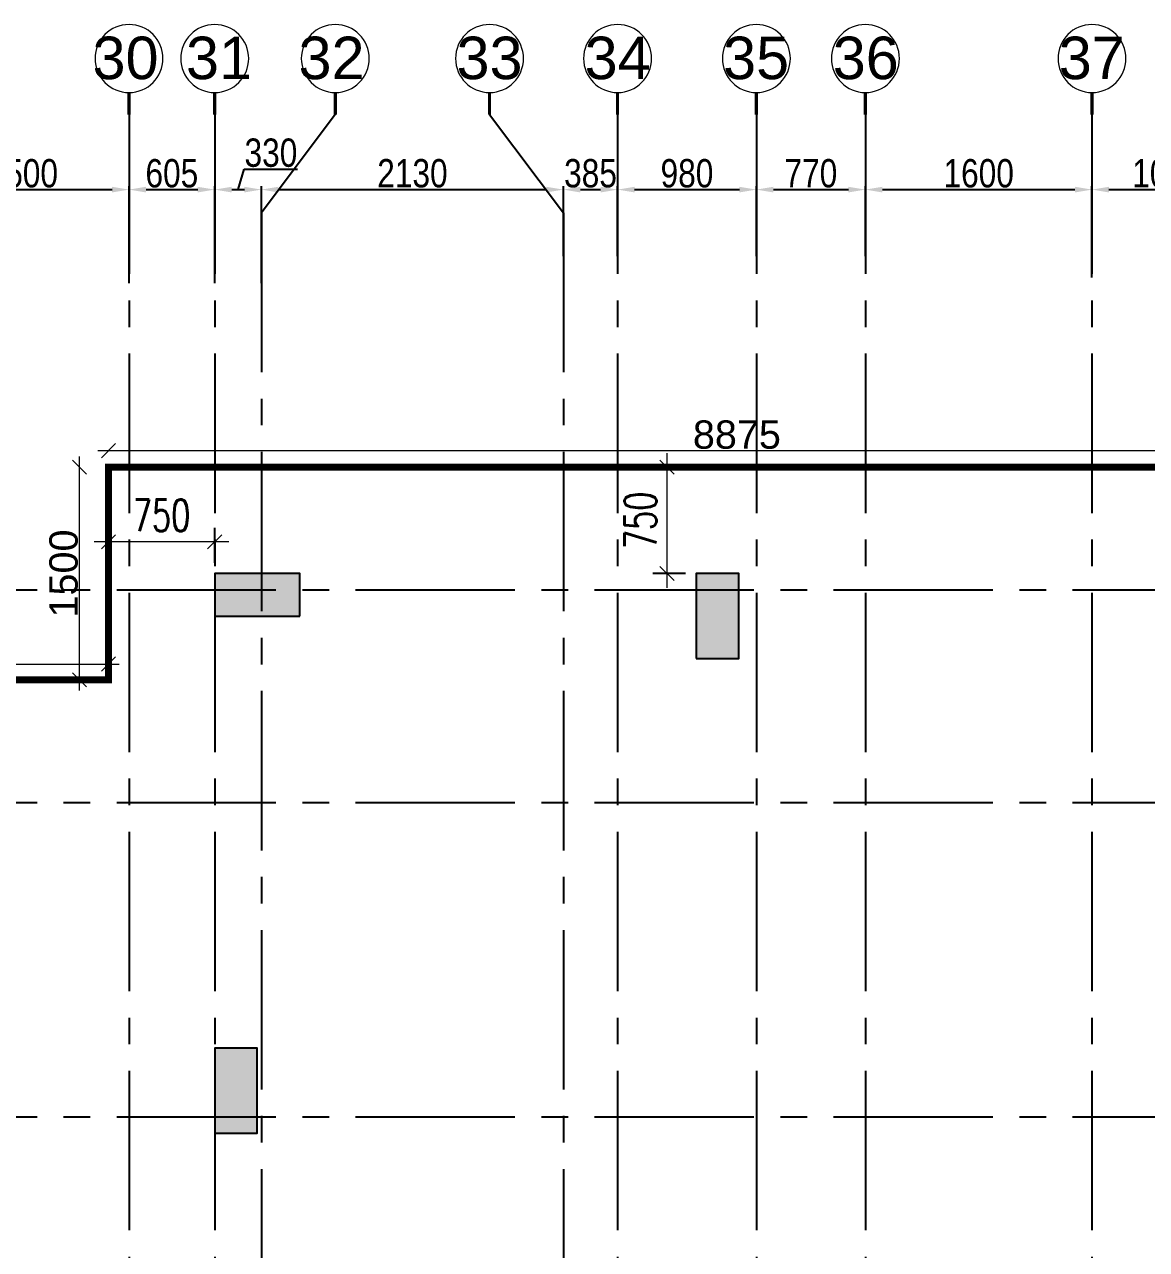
# Model space of a CAD drawing. Header units: millimetres. Extents: x 1123469 to 1883119, y -126924 to 196924.
# Drawn here: x 1422292 to 1430216, y 153393 to 162039 of the extents above; entities that cross this region are included whole.
import ezdxf
from ezdxf.enums import TextEntityAlignment as Align

# ---------------------------------------------------------------- set-up
doc = ezdxf.new("R2010")
doc.units = ezdxf.units.MM
doc.header["$LTSCALE"] = 500
doc.header["$MEASUREMENT"] = 0
doc.header["$PDMODE"] = 34
doc.linetypes.add('CONTINOUS', pattern=[0])
doc.linetypes.add('Site$0$CENTER2', pattern=[1.125, 0.75, -0.125, 0.125, -0.125])
doc.layers.get('Defpoints').update_dxf_attribs({"lineweight": 0})
for name, color, linetype in [('COL. DIM', 3, 'Continuous'), ('GLASS', 5, 'Continuous'), ('GRID', 7, 'Continuous'), ('GRID DIM', 7, 'Continuous'), ('TOWER AREA COLUMN.', 6, 'Continuous')]:
    doc.layers.add(name, color=color, linetype=linetype)
for name, color, linetype, lineweight in [('CUT OUT', 1, 'Continuous', 13), ('dim-M', 1, 'Continuous', 15), ('FOOTING', 1, 'Continuous', 15), ('GRID NO.', 7, 'Continuous', 20), ('S - SUNK', 251, 'Continuous', 0), ('TOWER COL HATCH', 253, 'Continuous', 20)]:
    doc.layers.add(name, color=color, linetype=linetype, lineweight=lineweight)
doc.styles.add('2MM', font='romans.shx', dxfattribs={"width": 0.7})
doc.styles.add('3mm', font='arial.ttf')
doc.styles.add('D50', font='arial.ttf', dxfattribs={"width": 0.8})
doc.dimstyles.new('INNER DIM', dxfattribs={"dimtxt": 200, "dimasz": 120, "dimexe": 25, "dimexo": 25, "dimgap": 12, "dimtad": 1, "dimdec": 0, "dimrnd": 5, "dimzin": 0, "dimdsep": 46, "dimtxsty": 'D50', "dimcen": 0.09, "dimdle": 25, "dimclrt": 6, "dimadec": 0, "dimazin": 0, "dimtfac": 1, "dimtdec": 0, "dimtofl": 0, "dimtmove": 1, "dimatfit": 3, "dimfxl": 75, "dimtolj": 1, "dimtzin": 0, "dimarcsym": 0})
doc.dimstyles.new('PARAMVEER', dxfattribs={"dimtxt": 200, "dimasz": 100, "dimexe": 0, "dimexo": 25, "dimgap": 10, "dimtad": 1, "dimdec": 0, "dimrnd": 5, "dimzin": 0, "dimdsep": 46, "dimtxsty": '3mm', "dimblk": 'OBLIQUE', "dimcen": 0.09, "dimdle": 75, "dimclrd": 1, "dimclre": 1, "dimclrt": 3, "dimadec": 0, "dimazin": 0, "dimtfac": 1, "dimtdec": 0, "dimtmove": 1, "dimatfit": 3, "dimfxl": 100, "dimtolj": 1, "dimtzin": 0, "dimlwd": 18, "dimlwe": 5, "dimarcsym": 0})
doc.dimstyles.new('RAJESH', dxfattribs={"dimtxt": 200, "dimasz": 180, "dimexe": 100, "dimexo": 250, "dimgap": 50, "dimtad": 2, "dimdec": 0, "dimzin": 1, "dimdsep": 46, "dimtxsty": '2MM', "dimblk": 'OBLIQUE', "dimcen": 0, "dimdle": 100, "dimclrd": 1, "dimclre": 1, "dimclrt": 3, "dimadec": 0, "dimazin": 0, "dimtfac": 1, "dimtdec": 0, "dimtix": 1, "dimtmove": 2, "dimatfit": 3, "dimfxl": 1, "dimtolj": 1, "dimlwd": -1, "dimarcsym": 0})

# ---------------------------------------------------------------- blocks, each defined once
blk = doc.blocks.new('GRID MARK')
at = {"layer": 'GRID NO.', "const_width": 50}
blk.add_lwpolyline([(0, -541), (0, -891)], dxfattribs=at)
at = {"layer": 'GRID NO.'}
blk.add_circle((0, 0), 541, dxfattribs=at)
at = {"layer": 'GRID NO.', "style": 'D50', "width": 0.8}
blk.add_attdef('Y1', text='', height=500, dxfattribs=at).set_placement((-33, -267), align=Align.CENTER)
blk = doc.blocks.new('*D35')
at = {"layer": 'Defpoints', "color": 0, "linetype": 'Continuous', "transparency": 16777216}
for p in [(1423030.6, 258393.3), (1423030.6, 257708.6), (1421530.6, 257509.7)]:
    blk.add_point(p, dxfattribs=at)
at = {"layer": 'GRID DIM', "color": 0, "linetype": 'Continuous', "lineweight": -2, "transparency": 16777216}
for p, q in [((1421530.6, 257534.7), (1421530.6, 258418.3)), ((1423030.6, 257733.6), (1423030.6, 258418.3))]:
    blk.add_line(p, q, dxfattribs=at)
at = {"layer": 'GRID DIM', "linetype": 'Continuous', "lineweight": -2, "transparency": 16777216}
blk.add_line((1421650.6, 258393.3), (1422910.6, 258393.3), dxfattribs=at)
at = {"layer": 'GRID DIM', "linetype": 'Continuous', "transparency": 16777216}
for points in [[(1421650.6, 258413.3), (1421650.6, 258373.3), (1421530.6, 258393.3)], [(1422910.6, 258413.3), (1422910.6, 258373.3), (1423030.6, 258393.3)]]:
    blk.add_solid(points, dxfattribs=at)
at = {"layer": 'GRID DIM', "linetype": 'Continuous', "transparency": 16777216, "insert": (1422280.6, 258507.4), "char_height": 200, "attachment_point": 5, "style": 'D50'}
blk.add_mtext('\\A1;1500', dxfattribs=at)
blk = doc.blocks.new('*D36')
at = {"layer": 'Defpoints', "color": 0, "linetype": 'Continuous', "transparency": 16777216}
for p in [(1423635.6, 258393.3), (1423030.6, 257708.6), (1423635.6, 257708.6)]:
    blk.add_point(p, dxfattribs=at)
at = {"layer": 'GRID DIM', "color": 0, "linetype": 'Continuous', "lineweight": -2, "transparency": 16777216}
for p, q in [((1423030.6, 257733.6), (1423030.6, 258418.3)), ((1423635.6, 257733.6), (1423635.6, 258418.3))]:
    blk.add_line(p, q, dxfattribs=at)
at = {"layer": 'GRID DIM', "linetype": 'Continuous', "lineweight": -2, "transparency": 16777216}
blk.add_line((1423150.6, 258393.3), (1423515.6, 258393.3), dxfattribs=at)
at = {"layer": 'GRID DIM', "linetype": 'Continuous', "transparency": 16777216}
for points in [[(1423150.6, 258413.3), (1423150.6, 258373.3), (1423030.6, 258393.3)], [(1423515.6, 258413.3), (1423515.6, 258373.3), (1423635.6, 258393.3)]]:
    blk.add_solid(points, dxfattribs=at)
at = {"layer": 'GRID DIM', "linetype": 'Continuous', "transparency": 16777216, "insert": (1423333.1, 258507.4), "char_height": 200, "attachment_point": 5, "style": 'D50'}
blk.add_mtext('\\A1;605', dxfattribs=at)
blk = doc.blocks.new('*D37')
at = {"layer": 'Defpoints', "color": 0, "linetype": 'Continuous', "transparency": 16777216}
for p in [(1423965.6, 258393.3), (1423635.6, 257708.6), (1423965.6, 257708.6)]:
    blk.add_point(p, dxfattribs=at)
at = {"layer": 'GRID DIM', "linetype": 'Continuous', "lineweight": -2, "transparency": 16777216}
for p, q in [((1423800.6, 258393.3), (1423844.2, 258538.5)), ((1423844.2, 258538.5), (1424221, 258538.5)), ((1423755.6, 258393.3), (1423845.6, 258393.3))]:
    blk.add_line(p, q, dxfattribs=at)
at = {"layer": 'GRID DIM', "color": 0, "linetype": 'Continuous', "lineweight": -2, "transparency": 16777216}
for p, q in [((1423635.6, 257733.6), (1423635.6, 258418.3)), ((1423965.6, 257733.6), (1423965.6, 258418.3))]:
    blk.add_line(p, q, dxfattribs=at)
at = {"layer": 'GRID DIM', "linetype": 'Continuous', "transparency": 16777216}
for points in [[(1423755.6, 258413.3), (1423755.6, 258373.3), (1423635.6, 258393.3)], [(1423845.6, 258413.3), (1423845.6, 258373.3), (1423965.6, 258393.3)]]:
    blk.add_solid(points, dxfattribs=at)
at = {"layer": 'GRID DIM', "linetype": 'Continuous', "transparency": 16777216, "insert": (1424032.6, 258652.6), "char_height": 200, "attachment_point": 5, "style": 'D50'}
blk.add_mtext('\\A1;330', dxfattribs=at)
blk = doc.blocks.new('*D38')
at = {"layer": 'Defpoints', "color": 0, "linetype": 'Continuous', "transparency": 16777216}
for p in [(1426098.1, 258393.3), (1426098.1, 257899.3), (1423965.6, 257708.6)]:
    blk.add_point(p, dxfattribs=at)
at = {"layer": 'GRID DIM', "color": 0, "linetype": 'Continuous', "lineweight": -2, "transparency": 16777216}
for p, q in [((1423965.6, 257733.6), (1423965.6, 258418.3)), ((1426098.1, 257924.3), (1426098.1, 258418.3))]:
    blk.add_line(p, q, dxfattribs=at)
at = {"layer": 'GRID DIM', "linetype": 'Continuous', "lineweight": -2, "transparency": 16777216}
blk.add_line((1424085.6, 258393.3), (1425978.1, 258393.3), dxfattribs=at)
at = {"layer": 'GRID DIM', "linetype": 'Continuous', "transparency": 16777216}
for points in [[(1424085.6, 258413.3), (1424085.6, 258373.3), (1423965.6, 258393.3)], [(1425978.1, 258413.3), (1425978.1, 258373.3), (1426098.1, 258393.3)]]:
    blk.add_solid(points, dxfattribs=at)
at = {"layer": 'GRID DIM', "linetype": 'Continuous', "transparency": 16777216, "insert": (1425031.9, 258507.5), "char_height": 200, "attachment_point": 5, "style": 'D50'}
blk.add_mtext('\\A1;2130', dxfattribs=at)
blk = doc.blocks.new('*D39')
at = {"layer": 'Defpoints', "color": 0, "linetype": 'Continuous', "transparency": 16777216}
for p in [(1426480.6, 258393.3), (1426098.1, 257899.3), (1426480.6, 257899.3)]:
    blk.add_point(p, dxfattribs=at)
at = {"layer": 'GRID DIM', "color": 0, "linetype": 'Continuous', "lineweight": -2, "transparency": 16777216}
for p, q in [((1426098.1, 257924.3), (1426098.1, 258418.3)), ((1426480.6, 257924.3), (1426480.6, 258418.3))]:
    blk.add_line(p, q, dxfattribs=at)
at = {"layer": 'GRID DIM', "linetype": 'Continuous', "lineweight": -2, "transparency": 16777216}
blk.add_line((1426218.1, 258393.3), (1426360.6, 258393.3), dxfattribs=at)
at = {"layer": 'GRID DIM', "linetype": 'Continuous', "transparency": 16777216}
for points in [[(1426218.1, 258413.3), (1426218.1, 258373.3), (1426098.1, 258393.3)], [(1426360.6, 258413.3), (1426360.6, 258373.3), (1426480.6, 258393.3)]]:
    blk.add_solid(points, dxfattribs=at)
at = {"layer": 'GRID DIM', "linetype": 'Continuous', "transparency": 16777216, "insert": (1426289.4, 258507.5), "char_height": 200, "attachment_point": 5, "style": 'D50'}
blk.add_mtext('\\A1;385', dxfattribs=at)
blk = doc.blocks.new('*D40')
at = {"layer": 'Defpoints', "color": 0, "linetype": 'Continuous', "transparency": 16777216}
for p in [(1427460.6, 258393.3), (1426480.6, 257899.3), (1427460.6, 257899.3)]:
    blk.add_point(p, dxfattribs=at)
at = {"layer": 'GRID DIM', "color": 0, "linetype": 'Continuous', "lineweight": -2, "transparency": 16777216}
for p, q in [((1426480.6, 257924.3), (1426480.6, 258418.3)), ((1427460.6, 257924.3), (1427460.6, 258418.3))]:
    blk.add_line(p, q, dxfattribs=at)
at = {"layer": 'GRID DIM', "linetype": 'Continuous', "lineweight": -2, "transparency": 16777216}
blk.add_line((1426600.6, 258393.3), (1427340.6, 258393.3), dxfattribs=at)
at = {"layer": 'GRID DIM', "linetype": 'Continuous', "transparency": 16777216}
for points in [[(1426600.6, 258413.3), (1426600.6, 258373.3), (1426480.6, 258393.3)], [(1427340.6, 258413.3), (1427340.6, 258373.3), (1427460.6, 258393.3)]]:
    blk.add_solid(points, dxfattribs=at)
at = {"layer": 'GRID DIM', "linetype": 'Continuous', "transparency": 16777216, "insert": (1426970.6, 258507.4), "char_height": 200, "attachment_point": 5, "style": 'D50'}
blk.add_mtext('\\A1;980', dxfattribs=at)
blk = doc.blocks.new('*D41')
at = {"layer": 'Defpoints', "color": 0, "linetype": 'Continuous', "transparency": 16777216}
for p in [(1428230.6, 258393.3), (1427460.6, 257899.3), (1428230.6, 257899.3)]:
    blk.add_point(p, dxfattribs=at)
at = {"layer": 'GRID DIM', "color": 0, "linetype": 'Continuous', "lineweight": -2, "transparency": 16777216}
for p, q in [((1427460.6, 257924.3), (1427460.6, 258418.3)), ((1428230.6, 257924.3), (1428230.6, 258418.3))]:
    blk.add_line(p, q, dxfattribs=at)
at = {"layer": 'GRID DIM', "linetype": 'Continuous', "lineweight": -2, "transparency": 16777216}
blk.add_line((1427580.6, 258393.3), (1428110.6, 258393.3), dxfattribs=at)
at = {"layer": 'GRID DIM', "linetype": 'Continuous', "transparency": 16777216}
for points in [[(1427580.6, 258413.3), (1427580.6, 258373.3), (1427460.6, 258393.3)], [(1428110.6, 258413.3), (1428110.6, 258373.3), (1428230.6, 258393.3)]]:
    blk.add_solid(points, dxfattribs=at)
at = {"layer": 'GRID DIM', "linetype": 'Continuous', "transparency": 16777216, "insert": (1427845.6, 258507.4), "char_height": 200, "attachment_point": 5, "style": 'D50'}
blk.add_mtext('\\A1;770', dxfattribs=at)
blk = doc.blocks.new('*D42')
at = {"layer": 'Defpoints', "color": 0, "linetype": 'Continuous', "transparency": 16777216}
for p in [(1429830.6, 258393.3), (1428230.6, 257899.3), (1429830.6, 257747.4)]:
    blk.add_point(p, dxfattribs=at)
at = {"layer": 'GRID DIM', "color": 0, "linetype": 'Continuous', "lineweight": -2, "transparency": 16777216}
for p, q in [((1428230.6, 257924.3), (1428230.6, 258418.3)), ((1429830.6, 257772.4), (1429830.6, 258418.3))]:
    blk.add_line(p, q, dxfattribs=at)
at = {"layer": 'GRID DIM', "linetype": 'Continuous', "lineweight": -2, "transparency": 16777216}
blk.add_line((1428350.6, 258393.3), (1429710.6, 258393.3), dxfattribs=at)
at = {"layer": 'GRID DIM', "linetype": 'Continuous', "transparency": 16777216}
for points in [[(1428350.6, 258413.3), (1428350.6, 258373.3), (1428230.6, 258393.3)], [(1429710.6, 258413.3), (1429710.6, 258373.3), (1429830.6, 258393.3)]]:
    blk.add_solid(points, dxfattribs=at)
at = {"layer": 'GRID DIM', "linetype": 'Continuous', "transparency": 16777216, "insert": (1429030.6, 258507.4), "char_height": 200, "attachment_point": 5, "style": 'D50'}
blk.add_mtext('\\A1;1600', dxfattribs=at)
blk = doc.blocks.new('*D43')
at = {"layer": 'Defpoints', "color": 0, "linetype": 'Continuous', "transparency": 16777216}
for p in [(1430895.6, 258393.3), (1429830.6, 257747.4), (1430895.6, 257747.4)]:
    blk.add_point(p, dxfattribs=at)
at = {"layer": 'GRID DIM', "color": 0, "linetype": 'Continuous', "lineweight": -2, "transparency": 16777216}
for p, q in [((1429830.6, 257772.4), (1429830.6, 258418.3)), ((1430895.6, 257772.4), (1430895.6, 258418.3))]:
    blk.add_line(p, q, dxfattribs=at)
at = {"layer": 'GRID DIM', "linetype": 'Continuous', "lineweight": -2, "transparency": 16777216}
blk.add_line((1429950.6, 258393.3), (1430775.6, 258393.3), dxfattribs=at)
at = {"layer": 'GRID DIM', "linetype": 'Continuous', "transparency": 16777216}
for points in [[(1429950.6, 258413.3), (1429950.6, 258373.3), (1429830.6, 258393.3)], [(1430775.6, 258413.3), (1430775.6, 258373.3), (1430895.6, 258393.3)]]:
    blk.add_solid(points, dxfattribs=at)
at = {"layer": 'GRID DIM', "linetype": 'Continuous', "transparency": 16777216, "insert": (1430363.1, 258507.4), "char_height": 200, "attachment_point": 5, "style": 'D50'}
blk.add_mtext('\\A1;1065', dxfattribs=at)
blk = doc.blocks.new('3tgra')
at = {"layer": 'TOWER COL HATCH'}
h = blk.add_hatch(color=253, dxfattribs=at)
h.dxf.hatch_style = 1
h.paths.add_polyline_path([(1380705.6, 94541.6), (1380405.6, 94541.6), (1380405.6, 95141.6), (1380705.6, 95141.6)])
h = blk.add_hatch(color=253, dxfattribs=at)
h.dxf.hatch_style = 1
h.paths.add_polyline_path([(1383505.6, 94841.6), (1383505.6, 95141.6), (1384105.6, 95141.6), (1384105.6, 94841.6)])
h = blk.add_hatch(color=253, dxfattribs=at)
h.dxf.hatch_style = 1
h.paths.add_polyline_path([(1384105.6, 91191.6), (1383805.6, 91191.6), (1383805.6, 91791.6), (1384105.6, 91791.6)])
at = {"layer": 'TOWER AREA COLUMN.', "color": 4}
for points in [[(1380705.6, 94541.6), (1380405.6, 94541.6), (1380405.6, 95141.6), (1380705.6, 95141.6)], [(1383505.6, 94841.6), (1383505.6, 95141.6), (1384105.6, 95141.6), (1384105.6, 94841.6)], [(1384105.6, 91191.6), (1383805.6, 91191.6), (1383805.6, 91791.6), (1384105.6, 91791.6)]]:
    blk.add_lwpolyline(points, close=True, dxfattribs=at)
blk = doc.blocks.new('_Oblique')
at = {"color": 0, "linetype": 'ByBlock', "lineweight": -2}
blk.add_line((-0.5, -0.5), (0.5, 0.5), dxfattribs=at)
blk = doc.blocks.new('*D128')
at = {"layer": 'Defpoints', "color": 0, "ltscale": 100, "transparency": 16777216}
for p in [(1427035.6, 158914.1), (1426829.5, 158164.1), (1427035.6, 158164.1)]:
    blk.add_point(p, dxfattribs=at)
at = {"layer": 'dim-M', "color": 1, "ltscale": 100, "transparency": 16777216}
blk.add_line((1426829.5, 159014.1), (1426829.5, 158064.1), dxfattribs=at)
at = {"layer": 'dim-M', "color": 1, "lineweight": -2, "ltscale": 100, "transparency": 16777216}
for p, q in [((1426960.6, 158914.1), (1426729.5, 158914.1)), ((1426960.6, 158164.1), (1426729.5, 158164.1))]:
    blk.add_line(p, q, dxfattribs=at)
at = {"layer": 'dim-M', "color": 1, "ltscale": 100, "transparency": 16777216, "xscale": 100, "yscale": 100, "zscale": 100}
for p, rotation in [((1426829.5, 158914.1), 90), ((1426829.5, 158164.1), 270)]:
    blk.add_blockref('_Oblique', p, dxfattribs=dict(at, rotation=rotation))
at = {"layer": 'dim-M', "color": 3, "ltscale": 100, "transparency": 16777216, "insert": (1426642, 158539.1), "char_height": 225, "attachment_point": 5, "rotation": 90, "style": '2MM'}
blk.add_mtext('\\A1;750', dxfattribs=at)
blk = doc.blocks.new('*D136')
at = {"layer": 'Defpoints', "color": 0, "ltscale": 100, "transparency": 16777216}
for p in [(1422885.6, 158387.1), (1422885.6, 158164.1), (1423635.6, 158164.1)]:
    blk.add_point(p, dxfattribs=at)
at = {"layer": 'dim-M', "color": 1, "lineweight": -2, "ltscale": 100, "transparency": 16777216}
for p, q in [((1422885.6, 158239.1), (1422885.6, 158487.1)), ((1423635.6, 158239.1), (1423635.6, 158487.1))]:
    blk.add_line(p, q, dxfattribs=at)
at = {"layer": 'dim-M', "color": 1, "ltscale": 100, "transparency": 16777216}
blk.add_line((1423735.6, 158387.1), (1422785.6, 158387.1), dxfattribs=at)
at = {"layer": 'dim-M', "color": 1, "ltscale": 100, "transparency": 16777216, "xscale": 100, "yscale": 100, "zscale": 100, "rotation": 180}
blk.add_blockref('_Oblique', (1422885.6, 158387.1), dxfattribs=at)
at = {"layer": 'dim-M', "color": 1, "ltscale": 100, "transparency": 16777216, "xscale": 100, "yscale": 100, "zscale": 100}
blk.add_blockref('_Oblique', (1423635.6, 158387.1), dxfattribs=at)
at = {"layer": 'dim-M', "color": 3, "ltscale": 100, "transparency": 16777216, "insert": (1423260.6, 158574.6), "char_height": 225, "attachment_point": 5, "style": '2MM'}
blk.add_mtext('\\A1;750', dxfattribs=at)
blk = doc.blocks.new('*D2625')
at = {"layer": 'COL. DIM', "color": 1, "lineweight": 18, "ltscale": 10, "transparency": 16777216}
blk.add_line((1725455.6, 141997.5), (1725455.6, 141517.5), dxfattribs=at)
at = {"layer": 'COL. DIM', "color": 1, "linetype": 'CONTINOUS', "lineweight": 5, "ltscale": 10, "transparency": 16777216}
for p, q in [((1725012.2, 141907.5), (1725545.6, 141907.5)), ((1724393.3, 141607.5), (1725545.6, 141607.5))]:
    blk.add_line(p, q, dxfattribs=at)
at = {"layer": 'Defpoints', "color": 0, "ltscale": 10, "transparency": 16777216}
for p in [(1358872.1, 158914.1), (1431760.6, 158914.1), (1724947.2, 141907.5), (1724328.3, 141607.5), (1725455.6, 141607.5), (1442850.6, 126979.3)]:
    blk.add_point(p, dxfattribs=at)
at = {"layer": 'S - SUNK', "color": 1, "lineweight": 18, "ltscale": 10, "transparency": 16777216}
blk.add_line((1358872.1, 126904.3), (1358872.1, 158989.1), dxfattribs=at)
at = {"layer": 'S - SUNK', "color": 1, "lineweight": 5, "ltscale": 10, "transparency": 16777216}
for p, q in [((1358872.3, 158914.1), (1358872.1, 158914.1)), ((1358872.3, 126979.3), (1358872.1, 126979.3))]:
    blk.add_line(p, q, dxfattribs=at)
at = {"layer": 'COL. DIM', "color": 1, "lineweight": 18, "ltscale": 10, "transparency": 16777216, "xscale": 90, "yscale": 90, "zscale": 90}
for p, rotation in [((1725455.6, 141907.5), 90), ((1725455.6, 141607.5), 270)]:
    blk.add_blockref('_Oblique', p, dxfattribs=dict(at, rotation=rotation))
at = {"layer": 'S - SUNK', "color": 1, "lineweight": 18, "ltscale": 10, "transparency": 16777216, "xscale": 100, "yscale": 100, "zscale": 100}
for p, rotation in [((1358872.1, 158914.1), 90), ((1358872.1, 126979.3), 270)]:
    blk.add_blockref('_Oblique', p, dxfattribs=dict(at, rotation=rotation))
at = {"layer": 'COL. DIM', "color": 3, "ltscale": 10, "transparency": 16777216, "insert": (1725308.4, 141757.5), "char_height": 200, "attachment_point": 5, "rotation": 90, "style": '3mm'}
blk.add_mtext('\\A1;300', dxfattribs=at)
at = {"layer": 'S - SUNK', "color": 3, "ltscale": 10, "transparency": 16777216, "insert": (1358759.9, 142946.7), "char_height": 200, "attachment_point": 5, "rotation": 90, "style": '3mm'}
blk.add_mtext('\\A1;31935', dxfattribs=at)
blk = doc.blocks.new('*D3557')
at = {"layer": 'COL. DIM', "color": 1, "lineweight": 18, "ltscale": 10, "transparency": 16777216}
for p, q in [((1830518, 155674.9), (1830518, 154997.7)), ((1830518, 155087.7), (1830518, 154607.7))]:
    blk.add_line(p, q, dxfattribs=at)
at = {"layer": 'COL. DIM', "color": 1, "linetype": 'CONTINOUS', "lineweight": 5, "ltscale": 10, "transparency": 16777216}
for p, q in [((1830058.7, 154997.7), (1830608, 154997.7)), ((1830171.2, 154697.7), (1830608, 154697.7))]:
    blk.add_line(p, q, dxfattribs=at)
at = {"layer": 'Defpoints', "color": 0, "ltscale": 10, "transparency": 16777216}
for p in [(1418935.6, 156725.2), (1417240.6, 156599.2), (1418935.6, 156599.2), (1829993.7, 154997.7), (1830106.2, 154697.7), (1830518, 154697.7)]:
    blk.add_point(p, dxfattribs=at)
at = {"layer": 'S - SUNK', "color": 1, "lineweight": 18, "ltscale": 10, "transparency": 16777216}
blk.add_line((1417165.6, 156725.2), (1419010.6, 156725.2), dxfattribs=at)
at = {"layer": 'S - SUNK', "color": 1, "lineweight": 5, "ltscale": 10, "transparency": 16777216}
for p, q in [((1417240.6, 156725), (1417240.6, 156725.2)), ((1418935.6, 156725), (1418935.6, 156725.2))]:
    blk.add_line(p, q, dxfattribs=at)
at = {"layer": 'COL. DIM', "color": 1, "lineweight": 18, "ltscale": 10, "transparency": 16777216, "xscale": 90, "yscale": 90, "zscale": 90}
for p, rotation in [((1830518, 154997.7), 90), ((1830518, 154697.7), 270)]:
    blk.add_blockref('_Oblique', p, dxfattribs=dict(at, rotation=rotation))
at = {"layer": 'S - SUNK', "color": 1, "lineweight": 18, "ltscale": 10, "transparency": 16777216, "xscale": 100, "yscale": 100, "zscale": 100, "rotation": 180}
blk.add_blockref('_Oblique', (1417240.6, 156725.2), dxfattribs=at)
at = {"layer": 'S - SUNK', "color": 1, "lineweight": 18, "ltscale": 10, "transparency": 16777216, "xscale": 100, "yscale": 100, "zscale": 100}
blk.add_blockref('_Oblique', (1418935.6, 156725.2), dxfattribs=at)
at = {"layer": 'COL. DIM', "color": 3, "ltscale": 10, "transparency": 16777216, "insert": (1830370.8, 155409.4), "char_height": 200, "attachment_point": 5, "rotation": 90, "style": '3mm'}
blk.add_mtext('\\A1;300', dxfattribs=at)
at = {"layer": 'S - SUNK', "color": 3, "ltscale": 10, "transparency": 16777216, "insert": (1418088.1, 156837.3), "char_height": 200, "attachment_point": 5, "style": '3mm'}
blk.add_mtext('\\A1;1695', dxfattribs=at)
blk = doc.blocks.new('*D3556')
at = {"layer": 'COL. DIM', "color": 1, "lineweight": 18, "ltscale": 10, "transparency": 16777216}
blk.add_line((1817173.9, 134747.8), (1817173.9, 133597.8), dxfattribs=at)
at = {"layer": 'COL. DIM', "color": 1, "linetype": 'CONTINOUS', "lineweight": 5, "ltscale": 10, "transparency": 16777216}
for p, q in [((1817863.7, 134657.8), (1817083.9, 134657.8)), ((1816402.2, 133687.8), (1817263.9, 133687.8))]:
    blk.add_line(p, q, dxfattribs=at)
at = {"layer": 'Defpoints', "color": 0, "ltscale": 10, "transparency": 16777216}
for p in [(1417087.7, 156599.2), (1417240.6, 156599.2), (1417240.6, 155194.2), (1817928.7, 134657.8), (1816337.2, 133687.8), (1817173.9, 133687.8)]:
    blk.add_point(p, dxfattribs=at)
at = {"layer": 'S - SUNK', "color": 1, "lineweight": 18, "ltscale": 10, "transparency": 16777216}
blk.add_line((1417087.7, 155119.2), (1417087.7, 156674.2), dxfattribs=at)
at = {"layer": 'S - SUNK', "color": 1, "lineweight": 5, "ltscale": 10, "transparency": 16777216}
for p, q in [((1417087.8, 156599.2), (1417087.7, 156599.2)), ((1417087.8, 155194.2), (1417087.7, 155194.2))]:
    blk.add_line(p, q, dxfattribs=at)
at = {"layer": 'COL. DIM', "color": 1, "lineweight": 18, "ltscale": 10, "transparency": 16777216, "xscale": 90, "yscale": 90, "zscale": 90}
for p, rotation in [((1817173.9, 134657.8), 90), ((1817173.9, 133687.8), 270)]:
    blk.add_blockref('_Oblique', p, dxfattribs=dict(at, rotation=rotation))
at = {"layer": 'S - SUNK', "color": 1, "lineweight": 18, "ltscale": 10, "transparency": 16777216, "xscale": 100, "yscale": 100, "zscale": 100}
for p, rotation in [((1417087.7, 156599.2), 90), ((1417087.7, 155194.2), 270)]:
    blk.add_blockref('_Oblique', p, dxfattribs=dict(at, rotation=rotation))
at = {"layer": 'COL. DIM', "color": 3, "ltscale": 10, "transparency": 16777216, "insert": (1817026.8, 134172.8), "char_height": 200, "attachment_point": 5, "rotation": 90, "style": '3mm'}
blk.add_mtext('\\A1;970', dxfattribs=at)
at = {"layer": 'S - SUNK', "color": 3, "ltscale": 10, "transparency": 16777216, "insert": (1416975.6, 155896.7), "char_height": 200, "attachment_point": 5, "rotation": 90, "style": '3mm'}
blk.add_mtext('\\A1;1405', dxfattribs=at)
blk = doc.blocks.new('*D3559')
at = {"layer": 'Defpoints', "color": 0, "ltscale": 10, "transparency": 16777216}
for p in [(1422885.6, 157524.9), (1418935.6, 157414.1), (1422885.6, 157414.1)]:
    blk.add_point(p, dxfattribs=at)
at = {"layer": 'S - SUNK', "color": 1, "lineweight": 18, "ltscale": 10, "transparency": 16777216}
blk.add_line((1418860.6, 157524.9), (1422960.6, 157524.9), dxfattribs=at)
at = {"layer": 'S - SUNK', "color": 1, "lineweight": 5, "ltscale": 10, "transparency": 16777216}
for p, q in [((1418935.6, 157524.7), (1418935.6, 157524.9)), ((1422885.6, 157524.7), (1422885.6, 157524.9))]:
    blk.add_line(p, q, dxfattribs=at)
at = {"layer": 'S - SUNK', "color": 1, "lineweight": 18, "ltscale": 10, "transparency": 16777216, "xscale": 100, "yscale": 100, "zscale": 100, "rotation": 180}
blk.add_blockref('_Oblique', (1418935.6, 157524.9), dxfattribs=at)
at = {"layer": 'S - SUNK', "color": 1, "lineweight": 18, "ltscale": 10, "transparency": 16777216, "xscale": 100, "yscale": 100, "zscale": 100}
blk.add_blockref('_Oblique', (1422885.6, 157524.9), dxfattribs=at)
at = {"layer": 'S - SUNK', "color": 3, "ltscale": 10, "transparency": 16777216, "insert": (1420910.6, 157637.1), "char_height": 200, "attachment_point": 5, "style": '3mm'}
blk.add_mtext('\\A1;3950', dxfattribs=at)
blk = doc.blocks.new('*D3560')
at = {"layer": 'Defpoints', "color": 0, "ltscale": 10, "transparency": 16777216}
for p in [(1422681.5, 158914.1), (1422885.6, 158914.1), (1422885.6, 157414.1)]:
    blk.add_point(p, dxfattribs=at)
at = {"layer": 'S - SUNK', "color": 1, "lineweight": 18, "ltscale": 10, "transparency": 16777216}
blk.add_line((1422681.5, 157339.1), (1422681.5, 158989.1), dxfattribs=at)
at = {"layer": 'S - SUNK', "color": 1, "lineweight": 5, "ltscale": 10, "transparency": 16777216}
for p, q in [((1422681.7, 158914.1), (1422681.5, 158914.1)), ((1422681.7, 157414.1), (1422681.5, 157414.1))]:
    blk.add_line(p, q, dxfattribs=at)
at = {"layer": 'S - SUNK', "color": 1, "lineweight": 18, "ltscale": 10, "transparency": 16777216, "xscale": 100, "yscale": 100, "zscale": 100}
for p, rotation in [((1422681.5, 158914.1), 90), ((1422681.5, 157414.1), 270)]:
    blk.add_blockref('_Oblique', p, dxfattribs=dict(at, rotation=rotation))
at = {"layer": 'S - SUNK', "color": 3, "ltscale": 10, "transparency": 16777216, "insert": (1422569.4, 158164.1), "char_height": 200, "attachment_point": 5, "rotation": 90, "style": '3mm'}
blk.add_mtext('\\A1;1500', dxfattribs=at)
blk = doc.blocks.new('*D3561')
at = {"layer": 'Defpoints', "color": 0, "ltscale": 10, "transparency": 16777216}
for p in [(1431760.6, 159031.2), (1422885.6, 158914.1), (1431760.6, 158914.1)]:
    blk.add_point(p, dxfattribs=at)
at = {"layer": 'S - SUNK', "color": 1, "lineweight": 18, "ltscale": 10, "transparency": 16777216}
blk.add_line((1422810.6, 159031.2), (1431835.6, 159031.2), dxfattribs=at)
at = {"layer": 'S - SUNK', "color": 1, "lineweight": 5, "ltscale": 10, "transparency": 16777216}
for p, q in [((1422885.6, 159031.1), (1422885.6, 159031.2)), ((1431760.6, 159031.1), (1431760.6, 159031.2))]:
    blk.add_line(p, q, dxfattribs=at)
at = {"layer": 'S - SUNK', "color": 1, "lineweight": 18, "ltscale": 10, "transparency": 16777216, "xscale": 100, "yscale": 100, "zscale": 100, "rotation": 180}
blk.add_blockref('_Oblique', (1422885.6, 159031.2), dxfattribs=at)
at = {"layer": 'S - SUNK', "color": 1, "lineweight": 18, "ltscale": 10, "transparency": 16777216, "xscale": 100, "yscale": 100, "zscale": 100}
blk.add_blockref('_Oblique', (1431760.6, 159031.2), dxfattribs=at)
at = {"layer": 'S - SUNK', "color": 3, "ltscale": 10, "transparency": 16777216, "insert": (1427323.1, 159143.3), "char_height": 200, "attachment_point": 5, "style": '3mm'}
blk.add_mtext('\\A1;8875', dxfattribs=at)
blk = doc.blocks.new('EEE')
at = {"layer": 'GRID', "color": 16, "linetype": 'Site$0$CENTER2', "ltscale": 3}
for points in [[(1423030.6, 258923.2), (1423030.6, 223711.9)], [(1423635.6, 258923.2), (1423635.6, 223711.9)], [(1424487.3, 258923.2), (1423965.6, 258229.8), (1423965.6, 223711.9)], [(1425576.4, 258923.2), (1426098.1, 258229.8), (1426098.1, 223711.9)], [(1426480.6, 258923.2), (1426480.6, 223711.9)], [(1427460.6, 258923.2), (1427460.6, 223711.9)], [(1428230.6, 258923.2), (1428230.6, 223711.9)], [(1429830.6, 258923.2), (1429830.6, 223711.9)], [(1363880.9, 255568.6), (1442964.5, 255568.6)], [(1363880.9, 254068.6), (1442964.5, 254068.6)], [(1363880.9, 251848.8), (1442964.5, 251848.8)]]:
    blk.add_lwpolyline(points, dxfattribs=at)
at = {"layer": 'GRID NO.'}
ref = blk.add_blockref('GRID MARK', (1423030.6, 259318.5), dxfattribs=dict(at, xscale=-0.4435200000032785, yscale=0.4435200000032785, zscale=0.4435200000032785))
ref.add_attrib('Y1', '30', dxfattribs={"height": 300, "style": 'D50'}).set_placement((1423006.1, 259172.9), align=Align.CENTER)
ref = blk.add_blockref('GRID MARK', (1423635.6, 259318.5), dxfattribs=dict(at, xscale=-0.4435200000032785, yscale=0.4435200000032785, zscale=0.4435200000032785))
ref.add_attrib('Y1', '31', dxfattribs={"height": 300, "style": 'D50'}).set_placement((1423665.9, 259172.9), align=Align.CENTER)
ref = blk.add_blockref('GRID MARK', (1424487.3, 259318.5), dxfattribs=dict(at, xscale=-0.4435200000032785, yscale=0.4435200000032785, zscale=0.4435200000032785))
ref.add_attrib('Y1', '32', dxfattribs={"height": 300, "style": 'D50'}).set_placement((1424460.7, 259172.9), align=Align.CENTER)
ref = blk.add_blockref('GRID MARK', (1425576.4, 259318.5), dxfattribs=dict(at, xscale=-0.4435200000032785, yscale=0.4435200000032785, zscale=0.4435200000032785))
ref.add_attrib('Y1', '33', dxfattribs={"height": 300, "style": 'D50'}).set_placement((1425576.4, 259172.9), align=Align.CENTER)
ref = blk.add_blockref('GRID MARK', (1426480.6, 259318.5), dxfattribs=dict(at, xscale=-0.4435200000032785, yscale=0.4435200000032785, zscale=0.4435200000032785))
ref.add_attrib('Y1', '34', dxfattribs={"height": 300, "style": 'D50'}).set_placement((1426481, 259172.9), align=Align.CENTER)
ref = blk.add_blockref('GRID MARK', (1427460.6, 259318.5), dxfattribs=dict(at, xscale=-0.4435200000032785, yscale=0.4435200000032785, zscale=0.4435200000032785))
ref.add_attrib('Y1', '35', dxfattribs={"height": 300, "style": 'D50'}).set_placement((1427458.8, 259172.9), align=Align.CENTER)
ref = blk.add_blockref('GRID MARK', (1428230.6, 259318.5), dxfattribs=dict(at, xscale=-0.4435200000032785, yscale=0.4435200000032785, zscale=0.4435200000032785))
ref.add_attrib('Y1', '36', dxfattribs={"height": 300, "style": 'D50'}).set_placement((1428233.1, 259172.9), align=Align.CENTER)
ref = blk.add_blockref('GRID MARK', (1429830.6, 259318.5), dxfattribs=dict(at, xscale=-0.4435200000032785, yscale=0.4435200000032785, zscale=0.4435200000032785))
ref.add_attrib('Y1', '37', dxfattribs={"height": 300, "style": 'D50'}).set_placement((1429829, 259172.9), align=Align.CENTER)
at = {"layer": 'GRID DIM', "color": 0, "linetype": 'Continuous'}
for base, p1, p2, picture, middle in [((1423965.6, 258393.3), (1423635.6, 257708.6), (1423965.6, 257708.6), '*D37', (1423856.2, 258652.6)), ((1423030.6, 258393.3), (1421530.6, 257509.7), (1423030.6, 257708.6), '*D35', (1422280.6, 258507.4)), ((1423635.6, 258393.3), (1423030.6, 257708.6), (1423635.6, 257708.6), '*D36', (1423333.1, 258507.4)), ((1426098.1307114, 258393.2772886), (1423965.6307114, 257708.5542668), (1426098.1307114, 257899.3286327), '*D38', (1425031.8807114, 258507.460099)), ((1426480.630713, 258393.277289), (1426098.130711, 257899.328633), (1426480.630713, 257899.328633), '*D39', (1426289.380712, 258507.460099)), ((1427460.6, 258393.3), (1426480.6, 257899.3), (1427460.6, 257899.3), '*D40', (1426970.6, 258507.4)), ((1428230.6, 258393.3), (1427460.6, 257899.3), (1428230.6, 257899.3), '*D41', (1427845.6, 258507.4)), ((1429830.6, 258393.3), (1428230.6, 257899.3), (1429830.6, 257747.4), '*D42', (1429030.6, 258507.4)), ((1430895.6, 258393.3), (1429830.6, 257747.4), (1430895.6, 257747.4), '*D43', (1430363.1, 258507.4))]:
    dim = blk.add_linear_dim(base=base, p1=p1, p2=p2, dimstyle='INNER DIM', override={"dimclrd": 256, "dimclrt": 256}, dxfattribs=at)
    dim.commit()
    dim.dimension.update_dxf_attribs({"geometry": picture, "text_midpoint": middle})

msp = doc.modelspace()

# ---------------------------------------------------------------- linework, layer by layer
at = {"layer": 'FOOTING', "color": 3, "ltscale": 10, "const_width": 50}
msp.add_lwpolyline([(1388805.6, 156599.2), (1390500.6, 156599.2), (1390500.6, 155194.2), (1417240.6, 155194.2), (1417240.6, 156599.2), (1418935.6, 156599.2), (1418935.6, 157414.1), (1422885.6, 157414.1), (1422885.6, 158914.1), (1431760.6, 158914.1), (1431760.6, 148629.4), (1442850.6, 148629.4), (1442850.6, 126979.3), (1434295.6, 126979.3)], dxfattribs=at)

# ---------------------------------------------------------------- block references
at = {"layer": 'CUT OUT', "color": 4, "xscale": -1}
msp.add_blockref('3tgra', (2807741.3, 63022.5), dxfattribs=at)
at = {"layer": 'GLASS', "color": 4}
msp.add_blockref('EEE', (0, -97519.6), dxfattribs=at)

# ---------------------------------------------------------------- dimensions: what is measured, and where the dimension line sits
at = {"layer": 'COL. DIM', "color": 6, "ltscale": 10}
for base, p1, p2, picture, middle in [((1725455.6, 141607.5), (1724947.2, 141907.5), (1724328.3, 141607.5), '*D2625', (1725455.6, 141757.5)), ((1830518, 154697.7), (1829993.7, 154997.7), (1830106.2, 154697.7), '*D3557', (1830518, 155409.4))]:
    dim = msp.add_linear_dim(base=base, p1=p1, p2=p2, angle=90, dimstyle='PARAMVEER', override={"dimasz": 90, "dimexe": 90, "dimexo": 65, "dimgap": 45, "dimpost": '\\X', "dimdle": 90, "dimfxl": 0.18, "dimarcsym": 1}, dxfattribs=at)
    dim.commit()
    dim.dimension.update_dxf_attribs({"geometry": picture, "text_midpoint": middle, "dimtype": 160})
dim = msp.add_linear_dim(base=(1817173.9, 133687.8), p1=(1817928.7, 134657.8), p2=(1816337.2, 133687.8), angle=90, dimstyle='PARAMVEER', override={"dimasz": 90, "dimexe": 90, "dimexo": 65, "dimgap": 45, "dimpost": '\\X', "dimdle": 90, "dimfxl": 0.18, "dimarcsym": 1}, dxfattribs=at)
dim.commit()
dim.dimension.update_dxf_attribs({"geometry": '*D3556', "text_midpoint": (1817026.8, 134172.8)})
at = {"layer": 'dim-M', "ltscale": 100}
dim = msp.add_linear_dim(base=(1426829.5, 158164.1), p1=(1427035.6, 158914.1), p2=(1427035.6, 158164.1), angle=90, dimstyle='RAJESH', override={"dimtxt": 225, "dimasz": 100, "dimexo": 75, "dimgap": 75, "dimtmove": 1}, dxfattribs=at)
dim.commit()
dim.dimension.update_dxf_attribs({"geometry": '*D128', "text_midpoint": (1426642, 158539.1)})
dim = msp.add_linear_dim(base=(1422885.6, 158387.1), p1=(1423635.6, 158164.1), p2=(1422885.6, 158164.1), dimstyle='RAJESH', override={"dimtxt": 225, "dimasz": 100, "dimexo": 75, "dimgap": 75, "dimtmove": 1}, dxfattribs=at)
dim.commit()
dim.dimension.update_dxf_attribs({"geometry": '*D136', "text_midpoint": (1423260.6, 158574.6)})
at = {"layer": 'S - SUNK', "color": 4, "ltscale": 10}
for base, p1, p2, picture, middle in [((1431760.6, 159031.2), (1422885.6, 158914.1), (1431760.6, 158914.1), '*D3561', (1427323.1, 159143.3)), ((1422885.6, 157524.9), (1418935.6, 157414.1), (1422885.6, 157414.1), '*D3559', (1420910.6, 157637.1)), ((1418935.6, 156725.2), (1417240.6, 156599.2), (1418935.6, 156599.2), '*D3557', (1418088.1, 156837.3))]:
    dim = msp.add_linear_dim(base=base, p1=p1, p2=p2, dimstyle='PARAMVEER', override={"dimpost": '\\X', "dimfxl": 0.15, "dimfxlon": 1, "dimarcsym": 1}, dxfattribs=at)
    dim.commit()
    dim.dimension.update_dxf_attribs({"geometry": picture, "text_midpoint": middle})
for base, p1, p2, picture, middle in [((1358872.1, 158914.1), (1442850.6, 126979.3), (1431760.6, 158914.1), '*D2625', (1358759.9, 142946.7)), ((1417087.7, 156599.2), (1417240.6, 155194.2), (1417240.6, 156599.2), '*D3556', (1416975.6, 155896.7))]:
    dim = msp.add_linear_dim(base=base, p1=p1, p2=p2, angle=90, dimstyle='PARAMVEER', override={"dimpost": '\\X', "dimfxl": 0.15, "dimfxlon": 1, "dimarcsym": 1}, dxfattribs=at)
    dim.commit()
    dim.dimension.update_dxf_attribs({"geometry": picture, "text_midpoint": middle})
dim = msp.add_aligned_dim(p1=(1422885.6, 157414.1), p2=(1422885.6, 158914.1), distance=204.1, dimstyle='PARAMVEER', override={"dimpost": '\\X', "dimfxl": 0.15, "dimfxlon": 1, "dimarcsym": 1}, dxfattribs=at)
dim.commit()
dim.dimension.update_dxf_attribs({"geometry": '*D3560', "text_midpoint": (1422569.4, 158164.1)})

doc.saveas('drawing.dxf')
